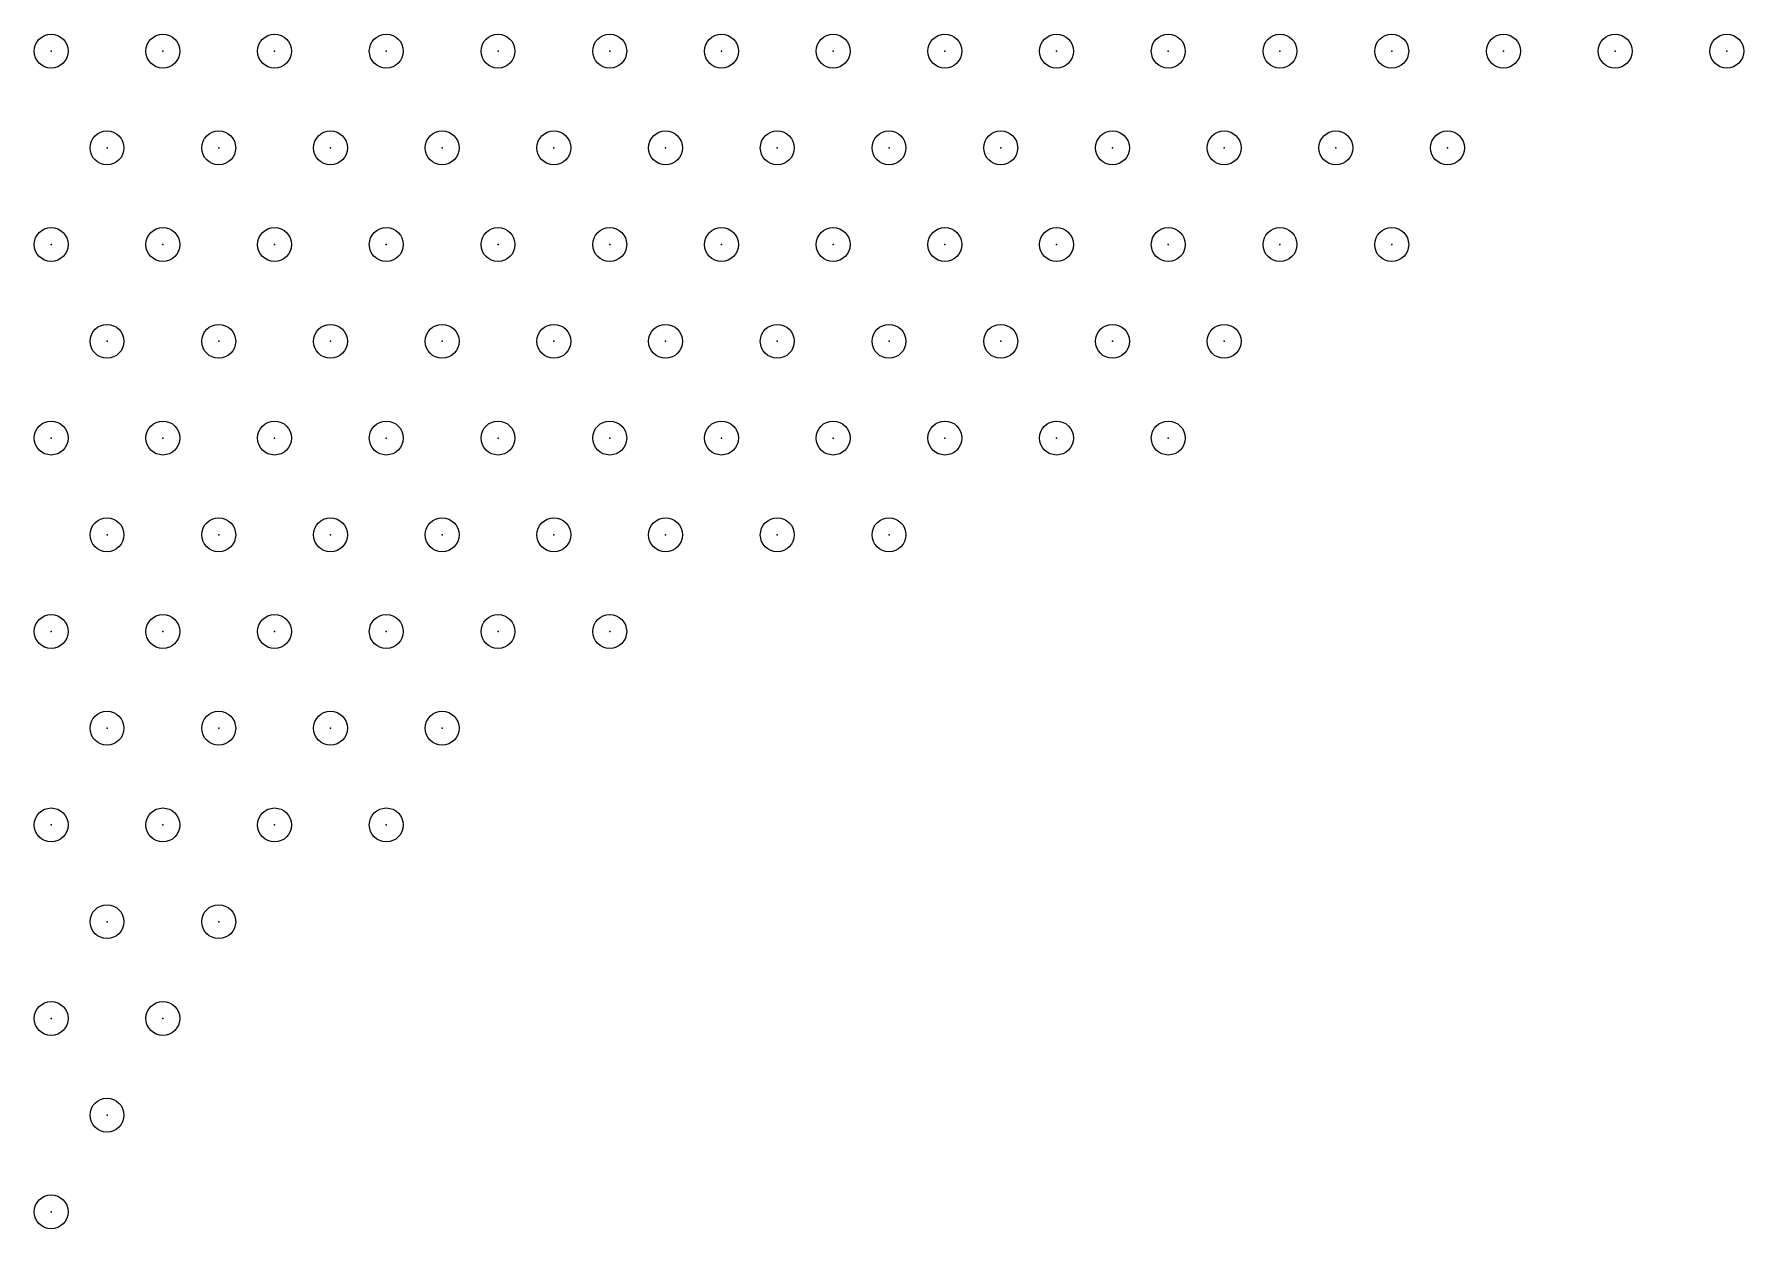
# Model space of a CAD drawing. Header units: millimetres. Extents: x 7 to 300, y 289 to 494.
import ezdxf

# ---------------------------------------------------------------- set-up
doc = ezdxf.new("R2010")
doc.units = ezdxf.units.MM
doc.layers.add('HOLE_POINTS', color=5, linetype='CONTINUOUS')
doc.layers.add('HOLES', color=7, linetype='CONTINUOUS')

msp = doc.modelspace()

# ---------------------------------------------------------------- linework, layer by layer
at = {"layer": 'HOLE_POINTS'}
for p in [(9.570312, 490.924737), (28.710938, 490.924737), (47.851562, 490.924737), (66.992188, 490.924737), (86.132812, 490.924737), (105.273438, 490.924737), (124.414062, 490.924737), (143.554688, 490.924737), (162.695312, 490.924737), (181.835938, 490.924737), (200.976562, 490.924737), (220.117188, 490.924737), (239.257812, 490.924737), (258.398438, 490.924737), (277.539062, 490.924737), (296.679688, 490.924737), (19.140625, 474.348956), (38.28125, 474.348956), (57.421875, 474.348956), (76.5625, 474.348956), (95.703125, 474.348956), (114.84375, 474.348956), (133.984375, 474.348956), (153.125, 474.348956), (172.265625, 474.348956), (191.40625, 474.348956), (210.546875, 474.348956), (229.6875, 474.348956), (248.828125, 474.348956), (9.570312, 457.773175), (28.710938, 457.773175), (47.851562, 457.773175), (66.992188, 457.773175), (86.132812, 457.773175), (105.273438, 457.773175), (124.414062, 457.773175), (143.554688, 457.773175), (162.695312, 457.773175), (181.835938, 457.773175), (200.976562, 457.773175), (220.117188, 457.773175), (239.257812, 457.773175), (19.140625, 441.197393), (38.28125, 441.197393), (57.421875, 441.197393), (76.5625, 441.197393), (95.703125, 441.197393), (114.84375, 441.197393), (133.984375, 441.197393), (153.125, 441.197393), (172.265625, 441.197393), (191.40625, 441.197393), (210.546875, 441.197393), (9.570312, 424.621612), (28.710938, 424.621612), (47.851562, 424.621612), (66.992188, 424.621612), (86.132812, 424.621612), (105.273438, 424.621612), (124.414062, 424.621612), (143.554688, 424.621612), (162.695312, 424.621612), (181.835938, 424.621612), (200.976562, 424.621612), (19.140625, 408.045831), (38.28125, 408.045831), (57.421875, 408.045831), (76.5625, 408.045831), (95.703125, 408.045831), (114.84375, 408.045831), (133.984375, 408.045831), (153.125, 408.045831), (9.570312, 391.47005), (28.710938, 391.47005), (47.851562, 391.47005), (66.992188, 391.47005), (86.132812, 391.47005), (105.273438, 391.47005), (19.140625, 374.894268), (38.28125, 374.894268), (57.421875, 374.894268), (76.5625, 374.894268), (9.570312, 358.318487), (28.710938, 358.318487), (47.851562, 358.318487), (66.992188, 358.318487), (19.140625, 341.742706), (38.28125, 341.742706), (9.570312, 325.166925), (28.710938, 325.166925), (19.140625, 308.591143), (9.570312, 292.015362)]:
    msp.add_point(p, dxfattribs=at)
at = {"layer": 'HOLES'}
for centre in [(9.570312, 490.924737), (28.710938, 490.924737), (47.851562, 490.924737), (66.992188, 490.924737), (86.132812, 490.924737), (105.273438, 490.924737), (124.414062, 490.924737), (143.554688, 490.924737), (162.695312, 490.924737), (181.835938, 490.924737), (200.976562, 490.924737), (220.117188, 490.924737), (239.257812, 490.924737), (258.398438, 490.924737), (277.539062, 490.924737), (296.679688, 490.924737), (19.140625, 474.348956), (38.28125, 474.348956), (57.421875, 474.348956), (76.5625, 474.348956), (95.703125, 474.348956), (114.84375, 474.348956), (133.984375, 474.348956), (153.125, 474.348956), (172.265625, 474.348956), (191.40625, 474.348956), (210.546875, 474.348956), (229.6875, 474.348956), (248.828125, 474.348956), (9.570312, 457.773175), (28.710938, 457.773175), (47.851562, 457.773175), (66.992188, 457.773175), (86.132812, 457.773175), (105.273438, 457.773175), (124.414062, 457.773175), (143.554688, 457.773175), (162.695312, 457.773175), (181.835938, 457.773175), (200.976562, 457.773175), (220.117188, 457.773175), (239.257812, 457.773175), (19.140625, 441.197393), (38.28125, 441.197393), (57.421875, 441.197393), (76.5625, 441.197393), (95.703125, 441.197393), (114.84375, 441.197393), (133.984375, 441.197393), (153.125, 441.197393), (172.265625, 441.197393), (191.40625, 441.197393), (210.546875, 441.197393), (9.570312, 424.621612), (28.710938, 424.621612), (47.851562, 424.621612), (66.992188, 424.621612), (86.132812, 424.621612), (105.273438, 424.621612), (124.414062, 424.621612), (143.554688, 424.621612), (162.695312, 424.621612), (181.835938, 424.621612), (200.976562, 424.621612), (19.140625, 408.045831), (38.28125, 408.045831), (57.421875, 408.045831), (76.5625, 408.045831), (95.703125, 408.045831), (114.84375, 408.045831), (133.984375, 408.045831), (153.125, 408.045831), (9.570312, 391.47005), (28.710938, 391.47005), (47.851562, 391.47005), (66.992188, 391.47005), (86.132812, 391.47005), (105.273438, 391.47005), (19.140625, 374.894268), (38.28125, 374.894268), (57.421875, 374.894268), (76.5625, 374.894268), (9.570312, 358.318487), (28.710938, 358.318487), (47.851562, 358.318487), (66.992188, 358.318487), (19.140625, 341.742706), (38.28125, 341.742706), (9.570312, 325.166925), (28.710938, 325.166925), (19.140625, 308.591143), (9.570312, 292.015362)]:
    msp.add_circle(centre, 2.905273, dxfattribs=at)

doc.saveas('drawing.dxf')
